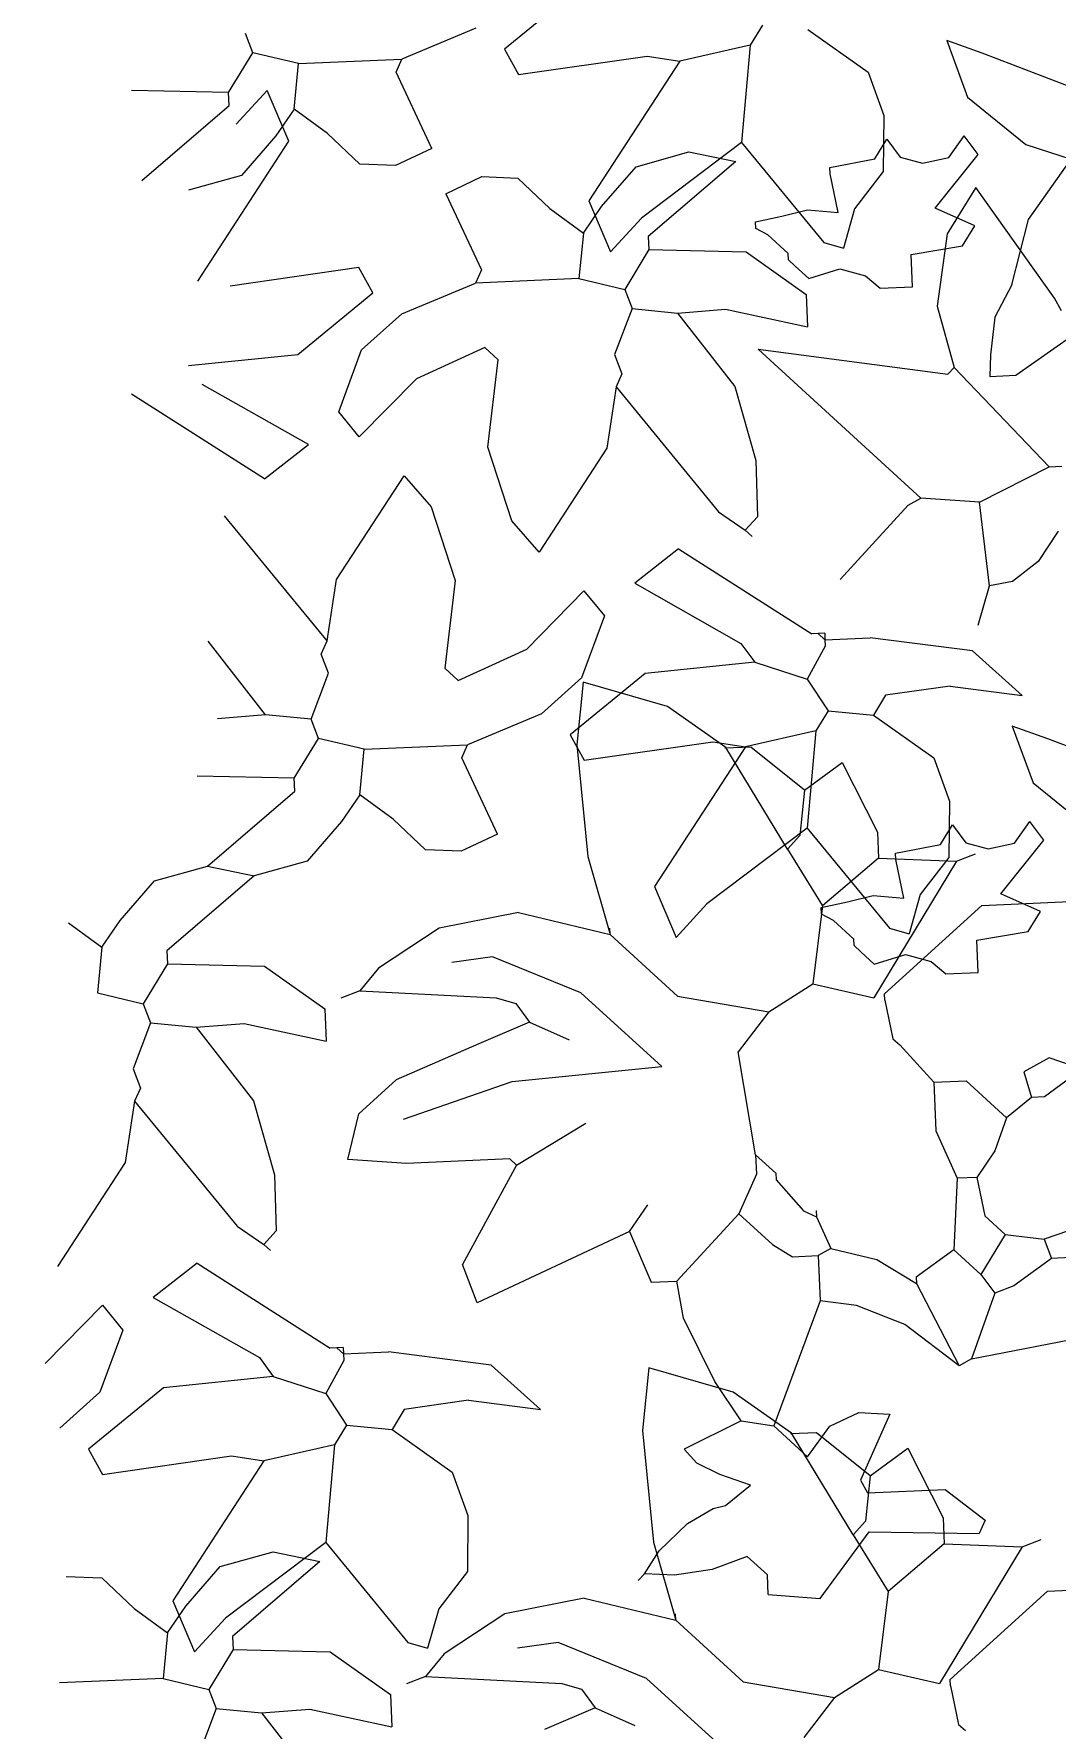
# Model space of a CAD drawing. Header units: centimetres. Extents: x 5667 to 17750, y 274 to 6203.
# Drawn here: x 13298.3 to 13348.6, y 1589.5 to 1673.1 of the extents above; entities that cross this region are included whole.
import ezdxf

# ---------------------------------------------------------------- set-up
doc = ezdxf.new("R2010")
doc.units = ezdxf.units.CM
doc.header["$MEASUREMENT"] = 0
doc.layers.get('0').update_dxf_attribs({"lineweight": 18})
doc.layers.add('G-ANNO-DIM', color=3, linetype='Continuous', lineweight=9)
doc.layers.add('G-HEDGE', color=104, linetype='Continuous', lineweight=9)
doc.styles.add('ARIAL', font='arial.ttf')
doc.dimstyles.new('TICK_36', dxfattribs={"dimtxt": 10, "dimasz": 3.6, "dimexe": 1.8, "dimexo": 1.2, "dimgap": 1.8, "dimtad": 0, "dimdec": 0, "dimzin": 0, "dimdsep": 46, "dimtxsty": 'ARIAL', "dimblk": 'OBLIQUE', "dimcen": 1.8, "dimdle": 1.8, "dimclrd": 256, "dimclrt": 256, "dimadec": 0, "dimazin": 0, "dimtfac": 1, "dimtdec": 0, "dimtmove": 1, "dimatfit": 3, "dimldrblk": 'OPEN90', "dimfxl": 1, "dimtolj": 1, "dimtzin": 0, "dimarcsym": 0})

# ---------------------------------------------------------------- blocks, each defined once
blk = doc.blocks.new('_Oblique')
at = {"color": 0, "linetype": 'ByBlock', "lineweight": -2}
blk.add_line((-0.5, -0.5), (0.5, 0.5), dxfattribs=at)
blk = doc.blocks.new('*D104')
at = {"layer": 'Defpoints', "color": 0, "transparency": 16777216}
for p in [(13297.182, 1746.602), (13297.735, 1492.602), (13616.14, 1492.602)]:
    blk.add_point(p, dxfattribs=at)
at = {"layer": 'G-ANNO-DIM', "lineweight": -2, "transparency": 16777216}
for p, q in [((13616.14, 1748.402), (13616.14, 1632.514)), ((13616.14, 1490.802), (13616.14, 1606.69))]:
    blk.add_line(p, q, dxfattribs=at)
at = {"layer": 'G-ANNO-DIM', "color": 0, "lineweight": -2, "transparency": 16777216}
for p, q in [((13298.382, 1746.602), (13617.94, 1746.602)), ((13298.935, 1492.602), (13617.94, 1492.602))]:
    blk.add_line(p, q, dxfattribs=at)
at = {"layer": 'G-ANNO-DIM', "lineweight": -2, "transparency": 16777216, "xscale": 3.6, "yscale": 3.6, "zscale": 3.6}
for p, rotation in [((13616.14, 1746.602), 90), ((13616.14, 1492.602), 270)]:
    blk.add_blockref('_Oblique', p, dxfattribs=dict(at, rotation=rotation))
at = {"layer": 'G-ANNO-DIM', "transparency": 16777216, "insert": (13616.14, 1619.602), "char_height": 10, "attachment_point": 5, "rotation": 90, "style": 'ARIAL'}
blk.add_mtext('\\A1;254', dxfattribs=at)
blk = doc.blocks.new('_Open90')
at = {"color": 0, "linetype": 'ByBlock', "lineweight": -2}
for p, q in [((-0.5, 0.5), (0, 0)), ((0, 0), (-1, 0)), ((0, 0), (-0.5, -0.5))]:
    blk.add_line(p, q, dxfattribs=at)

msp = doc.modelspace()

# ---------------------------------------------------------------- linework, layer by layer
at = {"layer": 'G-HEDGE'}
for p, q in [((13325.191, 1675.334), (13321.493, 1672.3)), ((13334.209, 1673.493), (13333.613, 1672.51)), ((13309.082, 1672.132), (13308.721, 1673.074)), ((13320.077, 1673.337), (13316.437, 1671.814)), ((13336.453, 1673.271), (13339.418, 1671.166)), ((13345.05, 1672.113), (13343.294, 1672.728)), ((13343.294, 1672.728), (13344.315, 1669.933)), ((13307.891, 1670.165), (13309.082, 1672.132)), ((13311.34, 1671.592), (13309.082, 1672.132)), ((13311.34, 1671.592), (13316.437, 1671.814)), ((13316.147, 1671.164), (13316.437, 1671.814)), ((13321.493, 1672.3), (13322.185, 1671.054)), ((13322.185, 1671.054), (13328.53, 1671.968)), ((13328.53, 1671.968), (13330.137, 1671.719)), ((13333.613, 1672.51), (13330.137, 1671.719)), ((13333.613, 1672.51), (13333.185, 1667.703)), ((13352.517, 1669.247), (13345.05, 1672.113)), ((13311.119, 1669.348), (13311.34, 1671.592)), ((13317.907, 1667.41), (13316.147, 1671.164)), ((13330.137, 1671.719), (13325.65, 1664.82)), ((13339.418, 1671.166), (13340.192, 1669.03)), ((13307.891, 1670.165), (13303.098, 1670.275)), ((13307.918, 1669.527), (13307.891, 1670.165)), ((13308.263, 1668.612), (13309.786, 1670.275)), ((13310.853, 1667.767), (13309.786, 1670.275)), ((13303.611, 1665.829), (13307.918, 1669.527)), ((13311.119, 1669.348), (13310.219, 1668.032)), ((13312.767, 1668.143), (13311.119, 1669.348)), ((13344.315, 1669.933), (13347.202, 1667.602)), ((13340.192, 1669.03), (13340.166, 1666.265)), ((13306.366, 1660.868), (13310.853, 1667.767)), ((13310.219, 1668.032), (13308.52, 1666.077)), ((13314.359, 1666.638), (13312.767, 1668.143)), ((13333.185, 1667.703), (13328.24, 1663.976)), ((13333.185, 1667.703), (13337.231, 1662.771)), ((13339.745, 1666.89), (13340.341, 1667.873)), ((13340.341, 1667.873), (13341.003, 1666.974)), ((13343.403, 1666.964), (13344.164, 1668.04)), ((13344.842, 1667.112), (13344.164, 1668.04)), ((13317.907, 1667.41), (13316.121, 1666.562)), ((13327.982, 1666.511), (13330.589, 1667.239)), ((13330.589, 1667.239), (13332.891, 1666.759)), ((13337.529, 1666.474), (13339.745, 1666.89)), ((13341.003, 1666.974), (13342.106, 1666.679)), ((13342.106, 1666.679), (13343.403, 1666.964)), ((13342.724, 1664.466), (13344.842, 1667.112)), ((13347.202, 1667.602), (13349.428, 1666.878)), ((13347.323, 1663.913), (13349.428, 1666.878)), ((13308.52, 1666.077), (13305.913, 1665.349)), ((13316.121, 1666.562), (13314.359, 1666.638)), ((13318.596, 1665.178), (13320.381, 1666.026)), ((13320.381, 1666.026), (13322.144, 1665.949)), ((13326.284, 1664.555), (13327.982, 1666.511)), ((13332.891, 1666.759), (13328.584, 1663.06)), ((13337.543, 1666.155), (13337.529, 1666.474)), ((13337.944, 1664.257), (13337.543, 1666.155)), ((13340.166, 1666.265), (13338.754, 1664.434)), ((13318.596, 1665.178), (13320.356, 1661.424)), ((13322.144, 1665.949), (13323.736, 1664.444)), ((13344.732, 1665.487), (13343.325, 1663.196)), ((13348.617, 1660.021), (13344.732, 1665.487)), ((13323.736, 1664.444), (13325.384, 1663.24)), ((13325.384, 1663.24), (13326.284, 1664.555)), ((13325.65, 1664.82), (13326.717, 1662.313)), ((13335.162, 1664.07), (13336.427, 1664.375)), ((13336.427, 1664.375), (13337.944, 1664.257)), ((13338.754, 1664.434), (13338.2, 1662.495)), ((13344.677, 1663.593), (13342.724, 1664.466)), ((13328.24, 1663.976), (13326.717, 1662.313)), ((13333.866, 1663.787), (13335.162, 1664.07)), ((13333.88, 1663.468), (13333.866, 1663.787)), ((13334.481, 1663.149), (13333.88, 1663.468)), ((13344.081, 1662.61), (13344.677, 1663.593)), ((13346.506, 1660.685), (13347.323, 1663.913)), ((13325.384, 1663.24), (13325.162, 1660.996)), ((13328.584, 1663.06), (13328.612, 1662.423)), ((13335.479, 1662.235), (13334.481, 1663.149)), ((13337.231, 1662.771), (13338.2, 1662.495)), ((13343.325, 1663.196), (13342.826, 1659.632)), ((13328.612, 1662.423), (13327.42, 1660.456)), ((13328.612, 1662.423), (13333.405, 1662.313)), ((13333.405, 1662.313), (13336.37, 1660.207)), ((13335.493, 1661.916), (13335.479, 1662.235)), ((13335.826, 1661.612), (13335.493, 1661.916)), ((13341.547, 1662.18), (13344.081, 1662.61)), ((13341.616, 1660.587), (13341.547, 1662.18)), ((13314.317, 1661.534), (13307.973, 1660.619)), ((13315.01, 1660.287), (13314.317, 1661.534)), ((13320.356, 1661.424), (13320.065, 1660.774)), ((13325.162, 1660.996), (13320.065, 1660.774)), ((13325.162, 1660.996), (13327.42, 1660.456)), ((13335.826, 1661.612), (13336.49, 1661.002)), ((13336.49, 1661.002), (13338.025, 1661.474)), ((13338.025, 1661.474), (13339.295, 1661.129)), ((13339.295, 1661.129), (13340.023, 1660.517)), ((13346.701, 1656.225), (13354.443, 1661.67)), ((13311.311, 1657.253), (13315.01, 1660.287)), ((13316.426, 1659.25), (13320.065, 1660.774)), ((13327.42, 1660.456), (13327.781, 1659.514)), ((13336.37, 1660.207), (13336.439, 1658.615)), ((13340.023, 1660.517), (13341.616, 1660.587)), ((13346.506, 1660.685), (13345.667, 1659.089)), ((13327.781, 1659.514), (13326.923, 1657.242)), ((13327.781, 1659.514), (13330.025, 1659.293)), ((13330.025, 1659.293), (13332.393, 1659.486)), ((13330.025, 1659.292), (13332.853, 1655.667)), ((13332.393, 1659.486), (13336.439, 1658.615)), ((13342.826, 1659.632), (13343.658, 1656.613)), ((13348.963, 1659.397), (13348.617, 1660.021)), ((13314.451, 1657.475), (13316.426, 1659.25)), ((13345.667, 1659.089), (13345.455, 1657.237)), ((13320.522, 1657.601), (13317.151, 1656.057)), ((13320.522, 1657.601), (13321.188, 1656.992)), ((13305.91, 1656.699), (13311.311, 1657.253)), ((13313.319, 1654.414), (13314.451, 1657.475)), ((13320.67, 1652.678), (13321.188, 1656.992)), ((13326.923, 1657.242), (13327.282, 1656.3)), ((13333.997, 1657.514), (13343.353, 1656.28)), ((13342.025, 1650.157), (13333.997, 1657.514)), ((13345.455, 1657.237), (13345.426, 1656.17)), ((13317.151, 1656.057), (13314.33, 1653.181)), ((13327.282, 1656.3), (13326.992, 1655.649)), ((13343.353, 1656.28), (13343.658, 1656.613)), ((13348.341, 1651.709), (13343.658, 1656.613)), ((13345.426, 1656.17), (13346.701, 1656.225)), ((13309.664, 1651.117), (13303.098, 1655.299)), ((13311.825, 1652.806), (13306.588, 1655.771)), ((13326.992, 1655.648), (13326.536, 1652.627)), ((13326.992, 1655.649), (13332.049, 1649.485)), ((13332.853, 1655.667), (13333.891, 1652.026)), ((13314.33, 1653.181), (13313.319, 1654.414)), ((13309.664, 1651.117), (13311.825, 1652.806)), ((13321.853, 1649.04), (13320.67, 1652.678)), ((13326.536, 1652.627), (13323.197, 1647.503)), ((13333.891, 1652.026), (13333.974, 1649.25)), ((13313.204, 1646.148), (13316.542, 1651.272)), ((13316.543, 1651.272), (13317.886, 1649.735)), ((13344.906, 1649.964), (13348.341, 1651.709)), ((13348.341, 1651.709), (13348.978, 1651.737)), ((13341.401, 1649.811), (13342.025, 1650.157)), ((13344.906, 1649.964), (13342.025, 1650.157)), ((13312.748, 1643.126), (13307.691, 1649.29)), ((13317.886, 1649.735), (13319.069, 1646.096)), ((13332.049, 1649.485), (13333.365, 1648.584)), ((13333.974, 1649.25), (13333.365, 1648.584)), ((13338.049, 1646.153), (13341.401, 1649.811)), ((13345.405, 1645.835), (13344.906, 1649.964)), ((13323.197, 1647.503), (13321.853, 1649.04)), ((13333.365, 1648.584), (13333.697, 1648.28)), ((13348.799, 1648.537), (13347.809, 1647.034)), ((13330.076, 1647.658), (13327.914, 1645.968)), ((13330.076, 1647.658), (13336.642, 1643.476)), ((13347.809, 1647.034), (13346.532, 1646.057)), ((13312.748, 1643.126), (13313.204, 1646.148)), ((13319.069, 1646.096), (13318.552, 1641.783)), ((13327.914, 1645.968), (13333.152, 1643.004)), ((13346.532, 1646.057), (13345.405, 1645.835)), ((13322.588, 1642.718), (13325.409, 1645.593)), ((13325.409, 1645.593), (13326.42, 1644.361)), ((13344.851, 1643.896), (13345.405, 1645.835)), ((13326.42, 1644.361), (13325.289, 1641.3)), ((13336.961, 1643.49), (13336.642, 1643.476)), ((13337.279, 1643.504), (13336.961, 1643.49)), ((13336.961, 1643.49), (13337.293, 1643.185)), ((13337.279, 1643.504), (13337.293, 1643.185)), ((13309.714, 1639.482), (13306.887, 1643.108)), ((13312.457, 1642.475), (13312.748, 1643.126)), ((13319.217, 1641.174), (13322.588, 1642.718)), ((13333.152, 1643.004), (13333.83, 1642.076)), ((13337.307, 1642.866), (13336.421, 1641.231)), ((13337.293, 1643.185), (13339.523, 1643.282)), ((13337.293, 1643.185), (13337.307, 1642.866)), ((13344.571, 1642.638), (13339.523, 1643.282)), ((13347.012, 1640.441), (13344.571, 1642.638)), ((13312.817, 1641.533), (13312.457, 1642.475)), ((13319.217, 1641.174), (13318.552, 1641.783)), ((13333.83, 1642.076), (13328.428, 1641.522)), ((13333.83, 1642.076), (13336.421, 1641.231)), ((13311.958, 1639.261), (13312.817, 1641.533)), ((13325.289, 1641.3), (13323.314, 1639.525)), ((13328.428, 1641.522), (13324.73, 1638.487)), ((13325.372, 1641.09), (13325.067, 1638.006)), ((13329.529, 1639.89), (13325.372, 1641.09)), ((13336.421, 1641.231), (13337.446, 1639.681)), ((13343.458, 1640.9), (13340.286, 1640.442)), ((13343.458, 1640.9), (13347.012, 1640.441)), ((13340.286, 1640.442), (13339.69, 1639.459)), ((13309.714, 1639.482), (13307.346, 1639.289)), ((13311.958, 1639.261), (13309.715, 1639.482)), ((13312.319, 1638.319), (13311.958, 1639.261)), ((13323.314, 1639.525), (13319.674, 1638.001)), ((13332.402, 1637.865), (13329.529, 1639.89)), ((13337.446, 1639.681), (13336.85, 1638.697)), ((13337.446, 1639.681), (13339.69, 1639.459)), ((13339.69, 1639.459), (13342.655, 1637.354)), ((13324.73, 1638.487), (13325.422, 1637.241)), ((13336.85, 1638.697), (13333.374, 1637.907)), ((13336.85, 1638.697), (13336.422, 1633.89)), ((13348.287, 1638.3), (13346.531, 1638.916)), ((13346.531, 1638.916), (13347.552, 1636.12)), ((13311.128, 1636.352), (13312.319, 1638.319)), ((13314.577, 1637.779), (13312.319, 1638.319)), ((13314.356, 1635.535), (13314.577, 1637.779)), ((13314.577, 1637.779), (13319.674, 1638.001)), ((13319.384, 1637.351), (13319.674, 1638.001)), ((13325.067, 1638.006), (13325.6, 1632.501)), ((13325.422, 1637.241), (13331.767, 1638.155)), ((13333.374, 1637.907), (13328.887, 1631.008)), ((13331.767, 1638.155), (13333.374, 1637.907)), ((13333.635, 1637.886), (13332.36, 1637.831)), ((13335.45, 1632.857), (13332.402, 1637.865)), ((13336.281, 1635.767), (13333.635, 1637.886)), ((13355.754, 1635.434), (13348.287, 1638.3)), ((13321.144, 1633.597), (13319.384, 1637.351)), ((13336.281, 1635.767), (13338.137, 1637.125)), ((13338.137, 1637.125), (13339.883, 1633.689)), ((13342.655, 1637.354), (13343.429, 1635.217)), ((13311.128, 1636.352), (13306.335, 1636.462)), ((13311.155, 1635.714), (13311.128, 1636.352)), ((13347.552, 1636.12), (13350.439, 1633.789)), ((13306.848, 1632.016), (13311.155, 1635.714)), ((13314.356, 1635.535), (13313.456, 1634.219)), ((13316.004, 1634.33), (13314.356, 1635.535)), ((13336.281, 1635.767), (13336.06, 1633.523)), ((13343.429, 1635.217), (13343.403, 1632.452)), ((13313.456, 1634.219), (13311.757, 1632.264)), ((13317.596, 1632.826), (13316.004, 1634.33)), ((13346.64, 1633.151), (13347.401, 1634.227)), ((13348.079, 1633.299), (13347.401, 1634.227)), ((13321.144, 1633.597), (13319.358, 1632.749)), ((13336.422, 1633.89), (13331.476, 1630.163)), ((13336.06, 1633.523), (13335.45, 1632.857)), ((13336.422, 1633.89), (13340.468, 1628.958)), ((13339.883, 1633.689), (13339.939, 1632.415)), ((13342.982, 1633.077), (13343.578, 1634.061)), ((13343.578, 1634.061), (13344.24, 1633.161)), ((13319.358, 1632.749), (13317.596, 1632.826)), ((13335.45, 1632.857), (13337.169, 1630.059)), ((13340.766, 1632.662), (13342.982, 1633.077)), ((13340.78, 1632.342), (13340.766, 1632.662)), ((13343.776, 1632.263), (13344.718, 1632.624)), ((13344.24, 1633.161), (13345.343, 1632.866)), ((13345.343, 1632.866), (13346.64, 1633.151)), ((13345.961, 1630.653), (13348.079, 1633.299)), ((13304.242, 1631.288), (13306.848, 1632.016)), ((13306.848, 1632.016), (13309.15, 1631.536)), ((13311.757, 1632.264), (13309.15, 1631.536)), ((13325.6, 1632.501), (13326.696, 1628.645)), ((13339.939, 1632.415), (13337.169, 1630.059)), ((13343.776, 1632.263), (13339.697, 1625.529)), ((13339.939, 1632.415), (13343.776, 1632.263)), ((13341.181, 1630.445), (13340.78, 1632.342)), ((13343.403, 1632.452), (13341.991, 1630.621)), ((13302.543, 1629.333), (13304.242, 1631.288)), ((13309.15, 1631.536), (13304.843, 1627.838)), ((13328.887, 1631.008), (13329.954, 1628.5)), ((13331.476, 1630.163), (13329.954, 1628.5)), ((13337.169, 1630.059), (13336.698, 1626.208)), ((13337.103, 1629.974), (13338.399, 1630.257)), ((13338.399, 1630.257), (13339.664, 1630.562)), ((13339.664, 1630.562), (13341.181, 1630.445)), ((13340.23, 1625.725), (13345.02, 1630.083)), ((13341.991, 1630.621), (13341.437, 1628.682)), ((13345.02, 1630.083), (13355.343, 1630.533)), ((13347.914, 1629.78), (13345.961, 1630.653)), ((13299.995, 1629.222), (13301.643, 1628.017)), ((13301.643, 1628.017), (13302.543, 1629.333)), ((13322.18, 1629.726), (13318.279, 1628.957)), ((13322.18, 1629.726), (13326.696, 1628.645)), ((13337.117, 1629.655), (13337.103, 1629.974)), ((13337.718, 1629.336), (13337.117, 1629.655)), ((13338.716, 1628.422), (13337.718, 1629.336)), ((13347.318, 1628.797), (13347.914, 1629.78)), ((13318.279, 1628.957), (13315.286, 1626.983)), ((13326.696, 1628.645), (13326.682, 1628.964)), ((13326.696, 1628.645), (13330.021, 1625.598)), ((13338.729, 1628.103), (13338.716, 1628.422)), ((13340.468, 1628.958), (13341.437, 1628.682)), ((13344.784, 1628.367), (13347.318, 1628.797)), ((13344.853, 1626.774), (13344.784, 1628.367)), ((13301.643, 1628.017), (13301.422, 1625.773)), ((13304.843, 1627.838), (13304.871, 1627.2)), ((13320.897, 1627.551), (13318.896, 1627.26)), ((13325.26, 1625.769), (13320.897, 1627.551)), ((13339.063, 1627.799), (13338.729, 1628.103)), ((13339.063, 1627.799), (13339.727, 1627.189)), ((13339.727, 1627.189), (13341.262, 1627.661)), ((13341.262, 1627.661), (13342.532, 1627.316)), ((13304.871, 1627.2), (13303.679, 1625.233)), ((13304.871, 1627.2), (13309.664, 1627.09)), ((13309.664, 1627.09), (13312.629, 1624.984)), ((13315.286, 1626.983), (13314.368, 1625.874)), ((13342.532, 1627.316), (13343.26, 1626.705)), ((13343.26, 1626.705), (13344.853, 1626.774)), ((13314.368, 1625.874), (13313.426, 1625.514)), ((13314.368, 1625.874), (13321.086, 1625.528)), ((13334.523, 1624.837), (13336.698, 1626.208)), ((13336.698, 1626.208), (13339.697, 1625.529)), ((13301.422, 1625.773), (13303.679, 1625.233)), ((13303.679, 1625.233), (13304.04, 1624.291)), ((13321.086, 1625.528), (13322.056, 1625.251)), ((13322.056, 1625.251), (13322.734, 1624.323)), ((13329.25, 1622.133), (13325.26, 1625.769)), ((13330.021, 1625.598), (13334.523, 1624.837)), ((13340.244, 1625.405), (13340.23, 1625.725)), ((13340.244, 1625.405), (13340.646, 1623.508)), ((13304.04, 1624.291), (13303.182, 1622.019)), ((13304.04, 1624.291), (13306.284, 1624.07)), ((13306.284, 1624.07), (13308.652, 1624.263)), ((13308.652, 1624.263), (13312.698, 1623.392)), ((13312.629, 1624.984), (13312.698, 1623.392)), ((13322.734, 1624.323), (13320.228, 1623.256)), ((13322.734, 1624.323), (13324.688, 1623.451)), ((13334.523, 1624.837), (13333.013, 1622.856)), ((13306.284, 1624.07), (13309.112, 1620.444)), ((13340.646, 1623.508), (13340.978, 1623.203)), ((13320.228, 1623.256), (13316.155, 1621.482)), ((13333.873, 1617.786), (13333.013, 1622.856)), ((13340.978, 1623.203), (13342.655, 1621.361)), ((13348.348, 1622.567), (13347.102, 1621.874)), ((13349.969, 1621.999), (13348.348, 1622.567)), ((13303.182, 1622.019), (13303.542, 1621.077)), ((13321.879, 1621.403), (13329.25, 1622.133)), ((13347.102, 1621.874), (13347.476, 1620.614)), ((13349.969, 1621.999), (13348.113, 1620.641)), ((13303.542, 1621.077), (13303.251, 1620.426)), ((13316.155, 1621.482), (13314.312, 1619.806)), ((13316.506, 1619.536), (13321.879, 1621.403)), ((13342.655, 1621.361), (13344.248, 1621.43)), ((13342.655, 1621.361), (13342.754, 1618.967)), ((13344.248, 1621.43), (13346.243, 1619.602)), ((13303.251, 1620.426), (13302.795, 1617.404)), ((13303.251, 1620.426), (13308.308, 1614.262)), ((13309.112, 1620.444), (13310.15, 1616.803)), ((13347.476, 1620.614), (13346.243, 1619.602)), ((13348.113, 1620.641), (13347.476, 1620.614)), ((13313.773, 1617.548), (13314.312, 1619.806)), ((13322.084, 1617.272), (13325.506, 1619.337)), ((13346.243, 1619.602), (13345.675, 1617.981)), ((13342.754, 1618.967), (13343.819, 1616.624)), ((13316.655, 1617.355), (13313.773, 1617.548)), ((13321.752, 1617.577), (13316.655, 1617.355)), ((13322.084, 1617.272), (13321.752, 1617.577)), ((13333.873, 1617.786), (13334.871, 1616.872)), ((13333.873, 1617.786), (13333.915, 1616.831)), ((13345.675, 1617.981), (13344.775, 1616.665)), ((13302.795, 1617.404), (13299.456, 1612.28)), ((13310.15, 1616.803), (13310.233, 1614.027)), ((13322.084, 1617.272), (13319.425, 1612.368)), ((13333.915, 1616.831), (13333.042, 1614.877)), ((13334.871, 1616.872), (13334.885, 1616.553)), ((13344.775, 1616.665), (13343.819, 1616.624)), ((13344.775, 1616.665), (13345.177, 1614.768)), ((13334.885, 1616.553), (13336.228, 1615.016)), ((13343.819, 1616.624), (13343.654, 1613.105)), ((13327.653, 1614.004), (13328.554, 1615.319)), ((13336.228, 1615.016), (13336.88, 1614.725)), ((13336.866, 1615.044), (13336.88, 1614.725)), ((13308.308, 1614.262), (13309.624, 1613.362)), ((13333.042, 1614.877), (13329.995, 1611.552)), ((13333.042, 1614.877), (13334.704, 1613.353)), ((13336.88, 1614.725), (13337.586, 1613.16)), ((13345.177, 1614.768), (13346.174, 1613.853)), ((13351.245, 1614.713), (13348.1, 1613.618)), ((13310.233, 1614.027), (13309.624, 1613.362)), ((13309.624, 1613.362), (13309.956, 1613.057)), ((13327.653, 1614.004), (13320.146, 1610.484)), ((13327.653, 1614.004), (13328.72, 1611.496)), ((13334.704, 1613.353), (13335.688, 1612.757)), ((13346.174, 1613.853), (13344.983, 1611.886)), ((13346.174, 1613.853), (13348.1, 1613.618)), ((13348.1, 1613.618), (13348.46, 1612.677)), ((13335.688, 1612.757), (13336.963, 1612.813)), ((13337.586, 1613.16), (13336.963, 1612.813)), ((13336.963, 1612.813), (13337.06, 1610.583)), ((13337.586, 1613.16), (13339.844, 1612.62)), ((13339.844, 1612.62), (13341.811, 1611.429)), ((13343.654, 1613.105), (13341.798, 1611.747)), ((13343.654, 1613.105), (13344.983, 1611.886)), ((13348.46, 1612.677), (13346.604, 1611.318)), ((13350.053, 1612.746), (13348.46, 1612.677)), ((13306.335, 1612.435), (13304.174, 1610.746)), ((13306.335, 1612.435), (13312.901, 1608.253)), ((13320.146, 1610.484), (13319.425, 1612.368)), ((13341.798, 1611.747), (13341.811, 1611.429)), ((13344.983, 1611.886), (13345.662, 1610.958)), ((13328.72, 1611.496), (13329.995, 1611.552)), ((13330.316, 1609.733), (13329.995, 1611.552)), ((13341.811, 1611.429), (13343.904, 1607.37)), ((13345.662, 1610.958), (13344.526, 1607.717)), ((13346.604, 1611.318), (13345.662, 1610.958)), ((13298.847, 1607.495), (13301.668, 1610.371)), ((13301.668, 1610.371), (13302.679, 1609.138)), ((13304.174, 1610.746), (13309.411, 1607.781)), ((13337.06, 1610.583), (13334.775, 1604.419)), ((13338.849, 1610.351), (13337.06, 1610.583)), ((13341.236, 1609.411), (13338.849, 1610.351)), ((13331.859, 1606.606), (13330.316, 1609.733)), ((13343.904, 1607.37), (13341.236, 1609.411)), ((13302.679, 1609.138), (13301.548, 1606.077)), ((13344.526, 1607.717), (13350.857, 1608.95)), ((13309.411, 1607.781), (13310.089, 1606.853)), ((13313.566, 1607.643), (13312.68, 1606.008)), ((13313.22, 1608.267), (13312.901, 1608.253)), ((13313.538, 1608.281), (13313.22, 1608.267)), ((13313.22, 1608.267), (13313.552, 1607.962)), ((13313.538, 1608.281), (13313.552, 1607.962)), ((13313.552, 1607.962), (13315.782, 1608.059)), ((13313.552, 1607.962), (13313.566, 1607.643)), ((13320.83, 1607.415), (13315.782, 1608.059)), ((13344.526, 1607.717), (13343.904, 1607.37)), ((13310.089, 1606.853), (13304.687, 1606.299)), ((13310.089, 1606.853), (13312.68, 1606.008)), ((13323.271, 1605.218), (13320.83, 1607.415)), ((13328.609, 1607.278), (13328.304, 1604.193)), ((13332.766, 1606.077), (13328.609, 1607.278)), ((13301.548, 1606.077), (13299.573, 1604.302)), ((13304.687, 1606.299), (13300.989, 1603.265)), ((13312.68, 1606.008), (13313.705, 1604.458)), ((13333.168, 1604.668), (13331.859, 1606.606)), ((13335.639, 1604.052), (13332.766, 1606.077)), ((13316.545, 1605.219), (13315.949, 1604.236)), ((13319.717, 1605.677), (13316.545, 1605.219)), ((13319.717, 1605.677), (13323.271, 1605.218)), ((13337.526, 1604.396), (13338.962, 1605.073)), ((13338.962, 1605.073), (13340.496, 1604.987)), ((13340.496, 1604.987), (13339.041, 1601.732)), ((13313.705, 1604.458), (13313.109, 1603.474)), ((13313.705, 1604.458), (13315.949, 1604.236)), ((13315.949, 1604.236), (13318.914, 1602.131)), ((13328.304, 1604.193), (13328.837, 1598.688)), ((13333.168, 1604.668), (13330.356, 1603.268)), ((13333.168, 1604.668), (13334.775, 1604.419)), ((13334.775, 1604.419), (13336.438, 1602.895)), ((13336.438, 1602.895), (13337.526, 1604.396)), ((13313.109, 1603.474), (13309.633, 1602.684)), ((13313.109, 1603.474), (13312.681, 1598.667)), ((13336.871, 1604.073), (13335.597, 1604.018)), ((13338.687, 1599.045), (13335.639, 1604.052)), ((13339.518, 1601.954), (13336.871, 1604.073)), ((13339.518, 1601.954), (13341.374, 1603.312)), ((13341.374, 1603.312), (13343.12, 1599.877)), ((13300.989, 1603.265), (13301.681, 1602.018)), ((13301.681, 1602.018), (13308.026, 1602.933)), ((13309.633, 1602.684), (13305.146, 1595.785)), ((13308.026, 1602.933), (13309.633, 1602.684)), ((13330.98, 1602.575), (13330.356, 1603.268)), ((13332.118, 1602.011), (13330.98, 1602.575)), ((13318.914, 1602.131), (13319.688, 1599.995)), ((13333.626, 1601.496), (13332.118, 1602.011)), ((13339.041, 1601.732), (13339.388, 1601.108)), ((13339.518, 1601.954), (13339.297, 1599.71)), ((13332.392, 1600.484), (13333.626, 1601.496)), ((13339.388, 1601.108), (13343.212, 1601.275)), ((13343.212, 1601.275), (13345.193, 1599.765)), ((13319.688, 1599.995), (13319.662, 1597.229)), ((13330.523, 1599.607), (13331.781, 1600.337)), ((13331.781, 1600.337), (13332.392, 1600.484)), ((13329.116, 1598.256), (13330.523, 1599.607)), ((13337.062, 1595.9), (13339.472, 1599.197)), ((13339.297, 1599.71), (13338.687, 1599.045)), ((13339.472, 1599.197), (13344.901, 1599.114)), ((13343.12, 1599.877), (13343.176, 1598.602)), ((13345.193, 1599.765), (13344.901, 1599.114)), ((13312.681, 1598.667), (13307.736, 1594.94)), ((13312.681, 1598.667), (13316.727, 1593.736)), ((13328.837, 1598.688), (13329.933, 1594.832)), ((13338.687, 1599.045), (13340.406, 1596.247)), ((13343.176, 1598.602), (13340.406, 1596.247)), ((13347.013, 1598.45), (13342.934, 1591.716)), ((13343.176, 1598.602), (13347.013, 1598.45)), ((13347.013, 1598.45), (13347.955, 1598.811)), ((13305.78, 1595.52), (13307.478, 1597.475)), ((13307.478, 1597.475), (13310.085, 1598.203)), ((13312.387, 1597.723), (13308.08, 1594.025)), ((13310.085, 1598.203), (13312.387, 1597.723)), ((13328.389, 1597.117), (13329.116, 1598.256)), ((13333.459, 1597.977), (13331.736, 1597.326)), ((13334.457, 1597.063), (13333.459, 1597.977)), ((13299.877, 1596.99), (13301.64, 1596.914)), ((13301.64, 1596.914), (13303.232, 1595.409)), ((13319.662, 1597.229), (13318.25, 1595.398)), ((13328.39, 1597.117), (13328.085, 1596.785)), ((13329.871, 1597.06), (13328.389, 1597.117)), ((13331.736, 1597.326), (13329.871, 1597.06)), ((13334.498, 1596.107), (13334.457, 1597.063)), ((13348.257, 1596.27), (13358.58, 1596.72)), ((13305.146, 1595.785), (13306.213, 1593.277)), ((13325.417, 1595.913), (13321.516, 1595.144)), ((13325.417, 1595.913), (13329.933, 1594.832)), ((13334.498, 1596.107), (13337.062, 1595.9)), ((13340.406, 1596.247), (13339.935, 1592.396)), ((13343.467, 1591.912), (13348.257, 1596.27)), ((13303.232, 1595.409), (13304.88, 1594.204)), ((13304.88, 1594.204), (13305.78, 1595.52)), ((13307.736, 1594.94), (13306.213, 1593.277)), ((13318.25, 1595.398), (13317.696, 1593.459)), ((13321.516, 1595.144), (13318.523, 1593.171)), ((13329.933, 1594.832), (13329.919, 1595.152)), ((13304.88, 1594.204), (13304.658, 1591.96)), ((13329.933, 1594.832), (13333.258, 1591.786)), ((13308.108, 1593.387), (13306.916, 1591.42)), ((13308.08, 1594.025), (13308.108, 1593.387)), ((13308.108, 1593.387), (13312.901, 1593.277)), ((13312.901, 1593.277), (13315.866, 1591.171)), ((13316.727, 1593.736), (13317.696, 1593.459)), ((13324.134, 1593.738), (13322.133, 1593.447)), ((13328.497, 1591.956), (13324.134, 1593.738)), ((13318.523, 1593.171), (13317.605, 1592.061)), ((13304.658, 1591.96), (13299.561, 1591.738)), ((13304.658, 1591.96), (13306.916, 1591.42)), ((13317.605, 1592.061), (13316.663, 1591.701)), ((13317.605, 1592.061), (13324.323, 1591.715)), ((13324.323, 1591.715), (13325.293, 1591.438)), ((13332.487, 1588.32), (13328.497, 1591.956)), ((13333.258, 1591.786), (13337.76, 1591.024)), ((13337.76, 1591.024), (13339.935, 1592.396)), ((13339.935, 1592.396), (13342.934, 1591.716)), ((13343.481, 1591.593), (13343.467, 1591.912)), ((13306.916, 1591.42), (13307.277, 1590.478)), ((13315.866, 1591.171), (13315.935, 1589.579)), ((13325.293, 1591.438), (13325.971, 1590.51)), ((13337.76, 1591.024), (13336.25, 1589.043)), ((13343.481, 1591.593), (13343.883, 1589.695)), ((13307.277, 1590.478), (13306.419, 1588.206)), ((13307.277, 1590.478), (13309.521, 1590.257)), ((13309.521, 1590.257), (13311.889, 1590.45)), ((13309.521, 1590.257), (13312.349, 1586.631)), ((13311.889, 1590.45), (13315.935, 1589.579)), ((13325.971, 1590.51), (13323.465, 1589.443)), ((13325.971, 1590.51), (13327.925, 1589.638)), ((13343.883, 1589.695), (13344.215, 1589.39))]:
    msp.add_line(p, q, dxfattribs=at)
for centre in [(13345.02, 1630.083), (13348.257, 1596.27)]:
    msp.add_arc(centre, 0.0000399, 92.84952, 132.6525, dxfattribs=at)

# ---------------------------------------------------------------- dimensions: what is measured, and where the dimension line sits
at = {"layer": 'G-ANNO-DIM'}
dim = msp.add_linear_dim(base=(13616.14, 1492.602), p1=(13297.182, 1746.602), p2=(13297.735, 1492.602), angle=90, dimstyle='TICK_36', dxfattribs=at)
dim.commit()
dim.dimension.update_dxf_attribs({"geometry": '*D104', "text_midpoint": (13616.14, 1619.602)})

doc.saveas('drawing.dxf')
